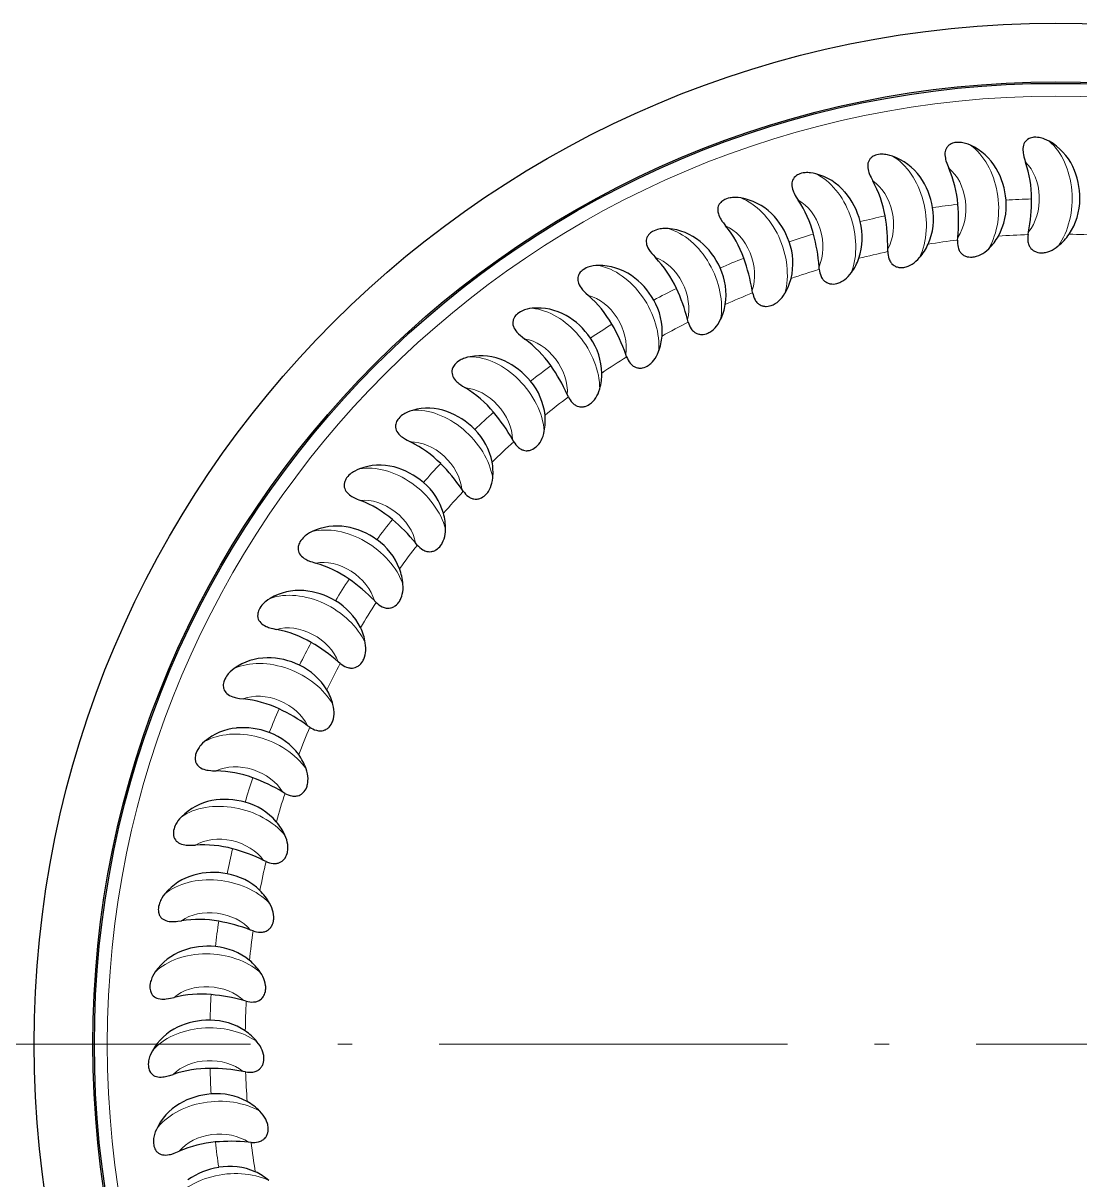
# Model space of a CAD drawing. Extents: x 0 to 297, y 0 to 550.
# Drawn here: x 107.59 to 144, y 509.71 to 549.58 of the extents above; entities that cross this region are included whole.
import ezdxf

# ---------------------------------------------------------------- set-up
doc = ezdxf.new("R2010")
doc.units = 0
doc.linetypes.add('DASHDOT', pattern=[18.5, 12, -3, 0.5, -3])

msp = doc.modelspace()

# ---------------------------------------------------------------- linework, layer by layer
at = {"color": 7, "lineweight": 30, "ltscale": 0.00227}
for p, q in [((142.212, 542.294), (142.227, 542.384)), ((139.783, 542.105), (139.79, 542.195)), ((135.02, 541.096), (135.012, 541.187)), ((126.374, 536.699), (126.335, 536.781)), ((121.17, 531.592), (121.112, 531.661)), ((118.516, 527.511), (118.446, 527.569)), ((115.958, 520.684), (115.875, 520.722))]:
    msp.add_line(p, q, dxfattribs=at)
at = {"color": 7, "lineweight": 30, "ltscale": 0.002271}
for p, q in [((137.38, 541.705), (137.379, 541.795)), ((132.723, 540.284), (132.706, 540.374)), ((130.505, 539.276), (130.481, 539.363)), ((128.383, 538.077), (128.352, 538.163)), ((124.493, 535.15), (124.447, 535.229)), ((119.754, 529.61), (119.689, 529.673)), ((117.465, 525.313), (117.391, 525.364)), ((116.61, 523.031), (116.531, 523.076)), ((115.512, 518.288), (115.426, 518.319)), ((115.277, 515.863), (115.189, 515.886)), ((115.254, 513.427), (115.164, 513.442)), ((115.443, 510.998), (115.352, 511.005))]:
    msp.add_line(p, q, dxfattribs=at)
at = {"color": 7, "lineweight": 30, "ltscale": 0.002272}
msp.add_line((122.754, 533.444), (122.702, 533.518), dxfattribs=at)
at = {"color": 7, "linetype": 'DASHDOT', "lineweight": 13}
msp.add_line((103.427, 514.381), (182.907, 514.381), dxfattribs=at)
msp.add_line((103.427, 514.381), (182.907, 514.381), dxfattribs=at)
at = {"color": 7, "lineweight": 30}
for points in [[(142.945, 545.508), (142.863, 545.55), (142.777, 545.587), (142.733, 545.602), (142.688, 545.616), (142.644, 545.627), (142.599, 545.636), (142.538, 545.644), (142.477, 545.647), (142.416, 545.645), (142.372, 545.64), (142.328, 545.63), (142.286, 545.618), (142.247, 545.601), (142.199, 545.574), (142.177, 545.558), (142.157, 545.541), (142.121, 545.504), (142.092, 545.462), (142.07, 545.418), (142.053, 545.37), (142.042, 545.321), (142.036, 545.262), (142.035, 545.202), (142.039, 545.141), (142.045, 545.098), (142.053, 545.054), (142.073, 544.967), (142.09, 544.905), (142.128, 544.785)], [(140.233, 545.37), (140.147, 545.405), (140.059, 545.434), (140.014, 545.446), (139.968, 545.455), (139.923, 545.463), (139.877, 545.468), (139.816, 545.47), (139.755, 545.468), (139.694, 545.461), (139.65, 545.451), (139.608, 545.438), (139.567, 545.422), (139.529, 545.402), (139.484, 545.371), (139.464, 545.353), (139.445, 545.334), (139.413, 545.294), (139.388, 545.25), (139.369, 545.204), (139.356, 545.155), (139.35, 545.106), (139.348, 545.046), (139.353, 544.986), (139.363, 544.926), (139.372, 544.883), (139.384, 544.84), (139.411, 544.755), (139.434, 544.695), (139.482, 544.579)], [(137.543, 544.996), (137.455, 545.024), (137.365, 545.045), (137.318, 545.053), (137.272, 545.058), (137.226, 545.062), (137.18, 545.063), (137.119, 545.06), (137.058, 545.053), (136.999, 545.04), (136.956, 545.027), (136.915, 545.01), (136.876, 544.99), (136.839, 544.967), (136.797, 544.932), (136.778, 544.913), (136.761, 544.892), (136.733, 544.85), (136.712, 544.804), (136.697, 544.756), (136.689, 544.706), (136.687, 544.656), (136.69, 544.597), (136.7, 544.537), (136.715, 544.478), (136.728, 544.436), (136.744, 544.394), (136.778, 544.312), (136.806, 544.255), (136.864, 544.143)], [(134.896, 544.389), (134.806, 544.409), (134.714, 544.422), (134.667, 544.426), (134.621, 544.428), (134.575, 544.427), (134.529, 544.424), (134.468, 544.416), (134.408, 544.404), (134.35, 544.386), (134.309, 544.369), (134.269, 544.349), (134.232, 544.325), (134.198, 544.299), (134.159, 544.261), (134.142, 544.24), (134.126, 544.218), (134.102, 544.173), (134.085, 544.125), (134.074, 544.076), (134.071, 544.026), (134.073, 543.976), (134.082, 543.917), (134.097, 543.859), (134.116, 543.802), (134.133, 543.761), (134.152, 543.72), (134.194, 543.641), (134.226, 543.587), (134.294, 543.48)], [(132.312, 543.554), (132.221, 543.567), (132.128, 543.572), (132.081, 543.571), (132.034, 543.569), (131.989, 543.564), (131.944, 543.557), (131.884, 543.544), (131.825, 543.526), (131.769, 543.503), (131.729, 543.483), (131.691, 543.459), (131.656, 543.433), (131.624, 543.404), (131.589, 543.362), (131.574, 543.34), (131.56, 543.316), (131.54, 543.269), (131.527, 543.221), (131.521, 543.171), (131.521, 543.121), (131.528, 543.071), (131.542, 543.013), (131.562, 542.956), (131.587, 542.901), (131.607, 542.862), (131.63, 542.823), (131.678, 542.748), (131.715, 542.696), (131.792, 542.596)], [(129.811, 542.497), (129.719, 542.501), (129.626, 542.498), (129.579, 542.494), (129.533, 542.487), (129.488, 542.479), (129.444, 542.468), (129.385, 542.449), (129.328, 542.427), (129.274, 542.399), (129.236, 542.375), (129.2, 542.348), (129.168, 542.319), (129.139, 542.287), (129.107, 542.243), (129.094, 542.219), (129.083, 542.195), (129.066, 542.146), (129.058, 542.096), (129.056, 542.046), (129.061, 541.996), (129.072, 541.947), (129.091, 541.891), (129.116, 541.836), (129.145, 541.783), (129.169, 541.746), (129.195, 541.709), (129.249, 541.639), (129.291, 541.591), (129.376, 541.498)], [(142.212, 542.294), (142.205, 542.235), (142.201, 542.171), (142.202, 542.106), (142.209, 542.042), (142.217, 542.003), (142.227, 541.967), (142.239, 541.934), (142.252, 541.906), (142.266, 541.878), (142.281, 541.854), (142.312, 541.815), (142.342, 541.784), (142.363, 541.765), (142.385, 541.749), (142.411, 541.732), (142.437, 541.718), (142.466, 541.704), (142.495, 541.693), (142.552, 541.677), (142.609, 541.668), (142.665, 541.664), (142.702, 541.665), (142.74, 541.667), (142.778, 541.672), (142.816, 541.679), (142.893, 541.698), (142.966, 541.724), (143.039, 541.758), (143.111, 541.798), (143.184, 541.846), (143.256, 541.901)], [(139.783, 542.105), (139.781, 542.045), (139.783, 541.981), (139.79, 541.916), (139.802, 541.853), (139.814, 541.815), (139.827, 541.78), (139.841, 541.748), (139.856, 541.721), (139.873, 541.695), (139.89, 541.673), (139.924, 541.636), (139.957, 541.607), (139.98, 541.591), (140.003, 541.577), (140.03, 541.562), (140.057, 541.55), (140.087, 541.539), (140.117, 541.531), (140.175, 541.52), (140.233, 541.515), (140.289, 541.517), (140.326, 541.52), (140.363, 541.526), (140.401, 541.534), (140.439, 541.544), (140.513, 541.571), (140.583, 541.603), (140.653, 541.642), (140.722, 541.689), (140.79, 541.743), (140.857, 541.805)], [(137.38, 541.705), (137.383, 541.644), (137.39, 541.581), (137.403, 541.517), (137.421, 541.456), (137.435, 541.419), (137.451, 541.385), (137.469, 541.355), (137.486, 541.329), (137.505, 541.304), (137.524, 541.283), (137.561, 541.25), (137.596, 541.224), (137.62, 541.21), (137.644, 541.197), (137.673, 541.185), (137.701, 541.176), (137.732, 541.167), (137.762, 541.162), (137.821, 541.156), (137.879, 541.156), (137.935, 541.163), (137.972, 541.17), (138.008, 541.179), (138.045, 541.19), (138.082, 541.203), (138.153, 541.236), (138.221, 541.274), (138.287, 541.319), (138.351, 541.372), (138.415, 541.431), (138.476, 541.499)], [(127.411, 541.226), (127.319, 541.222), (127.227, 541.211), (127.181, 541.203), (127.135, 541.192), (127.091, 541.18), (127.048, 541.165), (126.991, 541.141), (126.936, 541.114), (126.885, 541.081), (126.849, 541.054), (126.816, 541.025), (126.786, 540.993), (126.76, 540.958), (126.732, 540.911), (126.721, 540.887), (126.712, 540.861), (126.7, 540.812), (126.696, 540.761), (126.699, 540.711), (126.708, 540.662), (126.723, 540.614), (126.747, 540.559), (126.776, 540.507), (126.81, 540.457), (126.837, 540.422), (126.866, 540.388), (126.927, 540.322), (126.972, 540.278), (127.065, 540.193)], [(135.02, 541.096), (135.029, 541.037), (135.042, 540.975), (135.06, 540.911), (135.083, 540.852), (135.101, 540.816), (135.12, 540.784), (135.14, 540.755), (135.159, 540.731), (135.18, 540.708), (135.201, 540.689), (135.24, 540.659), (135.278, 540.636), (135.303, 540.624), (135.328, 540.614), (135.358, 540.605), (135.387, 540.597), (135.418, 540.592), (135.449, 540.589), (135.508, 540.588), (135.565, 540.594), (135.621, 540.605), (135.657, 540.615), (135.692, 540.627), (135.728, 540.642), (135.763, 540.658), (135.832, 540.697), (135.896, 540.741), (135.958, 540.792), (136.017, 540.849), (136.075, 540.914), (136.131, 540.987)], [(132.723, 540.284), (132.737, 540.226), (132.755, 540.165), (132.778, 540.104), (132.807, 540.047), (132.827, 540.013), (132.849, 539.982), (132.871, 539.955), (132.893, 539.933), (132.916, 539.912), (132.938, 539.895), (132.98, 539.868), (133.02, 539.849), (133.046, 539.839), (133.072, 539.831), (133.102, 539.824), (133.132, 539.82), (133.163, 539.817), (133.194, 539.816), (133.253, 539.821), (133.31, 539.831), (133.364, 539.847), (133.399, 539.861), (133.433, 539.876), (133.467, 539.893), (133.501, 539.913), (133.566, 539.957), (133.626, 540.007), (133.683, 540.063), (133.738, 540.126), (133.79, 540.195), (133.838, 540.273)], [(125.131, 539.751), (125.04, 539.739), (124.949, 539.72), (124.904, 539.707), (124.86, 539.693), (124.817, 539.677), (124.775, 539.658), (124.72, 539.63), (124.668, 539.597), (124.62, 539.561), (124.587, 539.531), (124.556, 539.498), (124.529, 539.464), (124.506, 539.427), (124.483, 539.378), (124.474, 539.352), (124.467, 539.327), (124.459, 539.276), (124.459, 539.225), (124.466, 539.176), (124.48, 539.127), (124.499, 539.081), (124.528, 539.029), (124.562, 538.979), (124.6, 538.932), (124.63, 538.899), (124.661, 538.868), (124.728, 538.808), (124.777, 538.768), (124.877, 538.691)], [(130.505, 539.276), (130.524, 539.219), (130.547, 539.16), (130.576, 539.101), (130.609, 539.046), (130.633, 539.014), (130.657, 538.986), (130.682, 538.961), (130.705, 538.94), (130.73, 538.922), (130.754, 538.906), (130.798, 538.883), (130.839, 538.868), (130.866, 538.86), (130.892, 538.854), (130.923, 538.85), (130.953, 538.848), (130.984, 538.848), (131.015, 538.85), (131.074, 538.86), (131.129, 538.876), (131.182, 538.896), (131.215, 538.912), (131.248, 538.93), (131.281, 538.951), (131.313, 538.973), (131.374, 539.023), (131.429, 539.078), (131.481, 539.139), (131.53, 539.206), (131.575, 539.28), (131.617, 539.361)], [(122.989, 538.083), (122.899, 538.063), (122.81, 538.036), (122.766, 538.019), (122.723, 538.001), (122.682, 537.981), (122.642, 537.959), (122.59, 537.926), (122.541, 537.889), (122.496, 537.849), (122.465, 537.816), (122.438, 537.781), (122.414, 537.744), (122.394, 537.706), (122.375, 537.654), (122.368, 537.628), (122.364, 537.602), (122.361, 537.551), (122.365, 537.5), (122.377, 537.451), (122.394, 537.405), (122.417, 537.36), (122.45, 537.31), (122.489, 537.264), (122.531, 537.22), (122.564, 537.19), (122.598, 537.162), (122.669, 537.108), (122.721, 537.072), (122.828, 537.004)], [(128.383, 538.077), (128.407, 538.022), (128.436, 537.965), (128.469, 537.909), (128.507, 537.858), (128.534, 537.828), (128.56, 537.802), (128.587, 537.779), (128.612, 537.761), (128.638, 537.744), (128.663, 537.731), (128.709, 537.712), (128.751, 537.7), (128.779, 537.695), (128.806, 537.692), (128.837, 537.69), (128.867, 537.691), (128.898, 537.693), (128.929, 537.698), (128.986, 537.713), (129.04, 537.733), (129.091, 537.758), (129.123, 537.777), (129.154, 537.798), (129.185, 537.821), (129.215, 537.847), (129.271, 537.902), (129.321, 537.961), (129.368, 538.026), (129.411, 538.097), (129.45, 538.175), (129.484, 538.259)], [(126.374, 536.699), (126.403, 536.646), (126.436, 536.592), (126.475, 536.539), (126.517, 536.491), (126.546, 536.463), (126.575, 536.44), (126.603, 536.419), (126.63, 536.403), (126.657, 536.389), (126.683, 536.378), (126.731, 536.363), (126.774, 536.355), (126.802, 536.352), (126.829, 536.351), (126.86, 536.352), (126.89, 536.356), (126.921, 536.361), (126.951, 536.369), (127.007, 536.388), (127.059, 536.413), (127.107, 536.443), (127.137, 536.464), (127.166, 536.488), (127.195, 536.514), (127.223, 536.541), (127.274, 536.601), (127.319, 536.664), (127.359, 536.733), (127.396, 536.808), (127.428, 536.889), (127.455, 536.976)], [(121, 536.234), (120.912, 536.206), (120.826, 536.172), (120.784, 536.151), (120.742, 536.129), (120.703, 536.106), (120.665, 536.08), (120.616, 536.043), (120.57, 536.002), (120.529, 535.958), (120.502, 535.922), (120.477, 535.885), (120.457, 535.846), (120.44, 535.807), (120.426, 535.754), (120.421, 535.727), (120.419, 535.7), (120.421, 535.649), (120.429, 535.599), (120.445, 535.552), (120.467, 535.507), (120.494, 535.464), (120.531, 535.418), (120.573, 535.375), (120.619, 535.335), (120.654, 535.308), (120.69, 535.282), (120.766, 535.235), (120.821, 535.204), (120.934, 535.146)], [(124.493, 535.15), (124.526, 535.1), (124.564, 535.049), (124.607, 535), (124.653, 534.955), (124.685, 534.931), (124.715, 534.91), (124.746, 534.892), (124.774, 534.878), (124.802, 534.867), (124.829, 534.858), (124.878, 534.847), (124.921, 534.843), (124.949, 534.842), (124.976, 534.844), (125.007, 534.847), (125.036, 534.853), (125.067, 534.862), (125.096, 534.872), (125.15, 534.896), (125.2, 534.925), (125.245, 534.959), (125.274, 534.983), (125.3, 535.009), (125.327, 535.037), (125.352, 535.067), (125.398, 535.131), (125.437, 535.198), (125.472, 535.271), (125.501, 535.348), (125.526, 535.431), (125.546, 535.521)], [(119.18, 534.219), (119.094, 534.183), (119.012, 534.141), (118.971, 534.118), (118.932, 534.092), (118.895, 534.065), (118.859, 534.037), (118.814, 533.995), (118.772, 533.95), (118.735, 533.903), (118.71, 533.865), (118.69, 533.826), (118.672, 533.785), (118.66, 533.744), (118.65, 533.69), (118.648, 533.663), (118.648, 533.637), (118.653, 533.586), (118.667, 533.537), (118.686, 533.491), (118.712, 533.448), (118.742, 533.408), (118.783, 533.365), (118.829, 533.326), (118.878, 533.29), (118.916, 533.266), (118.954, 533.244), (119.034, 533.203), (119.092, 533.177), (119.208, 533.129)], [(122.754, 533.444), (122.791, 533.397), (122.833, 533.349), (122.881, 533.304), (122.931, 533.264), (122.964, 533.242), (122.996, 533.223), (123.028, 533.208), (123.057, 533.197), (123.087, 533.188), (123.114, 533.182), (123.163, 533.175), (123.207, 533.175), (123.235, 533.177), (123.262, 533.18), (123.292, 533.187), (123.321, 533.195), (123.351, 533.206), (123.379, 533.219), (123.431, 533.248), (123.478, 533.281), (123.52, 533.319), (123.546, 533.345), (123.57, 533.373), (123.594, 533.404), (123.617, 533.436), (123.657, 533.504), (123.69, 533.574), (123.718, 533.649), (123.741, 533.729), (123.759, 533.814), (123.77, 533.904)], [(117.542, 532.053), (117.46, 532.01), (117.381, 531.961), (117.343, 531.934), (117.307, 531.905), (117.272, 531.875), (117.239, 531.843), (117.197, 531.798), (117.159, 531.75), (117.126, 531.699), (117.105, 531.659), (117.088, 531.618), (117.074, 531.577), (117.065, 531.535), (117.06, 531.48), (117.06, 531.453), (117.063, 531.427), (117.073, 531.376), (117.09, 531.329), (117.114, 531.285), (117.143, 531.244), (117.177, 531.207), (117.222, 531.167), (117.271, 531.132), (117.323, 531.101), (117.362, 531.081), (117.402, 531.062), (117.485, 531.028), (117.545, 531.007), (117.666, 530.97)], [(121.17, 531.592), (121.212, 531.548), (121.258, 531.505), (121.309, 531.464), (121.362, 531.428), (121.397, 531.409), (121.431, 531.394), (121.464, 531.382), (121.494, 531.373), (121.524, 531.366), (121.552, 531.363), (121.602, 531.36), (121.645, 531.364), (121.673, 531.368), (121.699, 531.374), (121.729, 531.383), (121.757, 531.394), (121.786, 531.407), (121.813, 531.422), (121.862, 531.456), (121.905, 531.493), (121.944, 531.534), (121.968, 531.563), (121.99, 531.593), (122.011, 531.626), (122.03, 531.66), (122.064, 531.731), (122.091, 531.803), (122.113, 531.88), (122.129, 531.962), (122.139, 532.048), (122.143, 532.14)], [(119.754, 529.61), (119.799, 529.57), (119.849, 529.53), (119.903, 529.493), (119.959, 529.463), (119.996, 529.447), (120.031, 529.435), (120.065, 529.425), (120.095, 529.419), (120.126, 529.416), (120.154, 529.414), (120.204, 529.416), (120.247, 529.423), (120.274, 529.43), (120.3, 529.438), (120.329, 529.45), (120.356, 529.463), (120.383, 529.479), (120.409, 529.496), (120.455, 529.534), (120.495, 529.575), (120.53, 529.62), (120.551, 529.65), (120.57, 529.682), (120.588, 529.716), (120.605, 529.752), (120.633, 529.826), (120.653, 529.9), (120.668, 529.979), (120.677, 530.062), (120.679, 530.149), (120.675, 530.24)], [(116.099, 529.752), (116.022, 529.703), (115.947, 529.647), (115.912, 529.616), (115.878, 529.584), (115.846, 529.552), (115.816, 529.517), (115.778, 529.469), (115.745, 529.417), (115.716, 529.363), (115.699, 529.322), (115.685, 529.28), (115.675, 529.237), (115.67, 529.195), (115.669, 529.14), (115.672, 529.113), (115.676, 529.087), (115.691, 529.037), (115.712, 528.992), (115.74, 528.95), (115.773, 528.912), (115.81, 528.878), (115.857, 528.842), (115.909, 528.812), (115.964, 528.785), (116.005, 528.768), (116.047, 528.753), (116.132, 528.727), (116.193, 528.711), (116.317, 528.684)], [(118.516, 527.511), (118.564, 527.475), (118.617, 527.44), (118.675, 527.408), (118.733, 527.383), (118.771, 527.37), (118.807, 527.361), (118.841, 527.355), (118.872, 527.351), (118.903, 527.35), (118.931, 527.351), (118.981, 527.358), (119.023, 527.368), (119.05, 527.378), (119.075, 527.388), (119.102, 527.402), (119.128, 527.418), (119.154, 527.436), (119.178, 527.455), (119.22, 527.497), (119.257, 527.542), (119.288, 527.589), (119.306, 527.621), (119.323, 527.654), (119.338, 527.69), (119.351, 527.727), (119.372, 527.803), (119.386, 527.879), (119.394, 527.959), (119.396, 528.042), (119.39, 528.129), (119.378, 528.219)], [(114.863, 527.335), (114.789, 527.278), (114.72, 527.216), (114.688, 527.183), (114.656, 527.148), (114.627, 527.113), (114.6, 527.076), (114.567, 527.024), (114.538, 526.97), (114.515, 526.914), (114.501, 526.871), (114.491, 526.828), (114.485, 526.785), (114.483, 526.742), (114.487, 526.687), (114.492, 526.66), (114.499, 526.635), (114.518, 526.587), (114.544, 526.543), (114.575, 526.504), (114.61, 526.469), (114.65, 526.438), (114.701, 526.407), (114.755, 526.381), (114.812, 526.359), (114.854, 526.346), (114.897, 526.335), (114.985, 526.316), (115.047, 526.306), (115.173, 526.289)], [(117.465, 525.313), (117.517, 525.281), (117.572, 525.251), (117.632, 525.224), (117.693, 525.204), (117.732, 525.194), (117.768, 525.188), (117.803, 525.185), (117.834, 525.185), (117.865, 525.186), (117.893, 525.19), (117.942, 525.2), (117.983, 525.215), (118.009, 525.226), (118.033, 525.239), (118.059, 525.255), (118.083, 525.273), (118.107, 525.294), (118.13, 525.315), (118.168, 525.36), (118.201, 525.408), (118.228, 525.457), (118.243, 525.491), (118.257, 525.526), (118.268, 525.563), (118.279, 525.6), (118.293, 525.678), (118.3, 525.755), (118.301, 525.835), (118.295, 525.918), (118.283, 526.004), (118.263, 526.093)], [(113.842, 524.818), (113.773, 524.756), (113.71, 524.688), (113.68, 524.652), (113.652, 524.615), (113.626, 524.577), (113.603, 524.538), (113.574, 524.483), (113.55, 524.427), (113.532, 524.369), (113.522, 524.325), (113.515, 524.281), (113.513, 524.238), (113.515, 524.195), (113.524, 524.141), (113.531, 524.115), (113.541, 524.09), (113.563, 524.044), (113.592, 524.002), (113.627, 523.966), (113.666, 523.934), (113.708, 523.907), (113.761, 523.88), (113.818, 523.859), (113.876, 523.843), (113.919, 523.833), (113.963, 523.825), (114.052, 523.814), (114.115, 523.809), (114.241, 523.804)], [(116.61, 523.031), (116.664, 523.004), (116.722, 522.979), (116.785, 522.958), (116.847, 522.942), (116.886, 522.937), (116.923, 522.934), (116.958, 522.933), (116.989, 522.936), (117.02, 522.94), (117.047, 522.946), (117.095, 522.961), (117.135, 522.979), (117.159, 522.992), (117.182, 523.007), (117.207, 523.026), (117.229, 523.045), (117.252, 523.068), (117.272, 523.091), (117.307, 523.139), (117.335, 523.19), (117.358, 523.242), (117.37, 523.277), (117.38, 523.312), (117.389, 523.35), (117.395, 523.389), (117.403, 523.467), (117.404, 523.545), (117.398, 523.624), (117.385, 523.707), (117.364, 523.791), (117.337, 523.878)], [(113.043, 522.223), (112.981, 522.155), (112.924, 522.082), (112.897, 522.043), (112.873, 522.004), (112.85, 521.964), (112.83, 521.923), (112.806, 521.866), (112.787, 521.807), (112.774, 521.748), (112.768, 521.704), (112.765, 521.659), (112.767, 521.616), (112.772, 521.573), (112.786, 521.52), (112.796, 521.495), (112.807, 521.471), (112.834, 521.427), (112.866, 521.388), (112.904, 521.355), (112.945, 521.326), (112.99, 521.303), (113.045, 521.281), (113.103, 521.265), (113.163, 521.254), (113.207, 521.248), (113.251, 521.244), (113.34, 521.241), (113.404, 521.241), (113.53, 521.247)], [(115.958, 520.684), (116.013, 520.661), (116.074, 520.641), (116.137, 520.626), (116.201, 520.616), (116.24, 520.613), (116.278, 520.614), (116.313, 520.617), (116.343, 520.622), (116.373, 520.628), (116.4, 520.637), (116.446, 520.656), (116.485, 520.677), (116.508, 520.693), (116.529, 520.71), (116.552, 520.73), (116.573, 520.752), (116.593, 520.776), (116.611, 520.801), (116.642, 520.852), (116.665, 520.905), (116.683, 520.958), (116.693, 520.994), (116.7, 521.031), (116.705, 521.069), (116.708, 521.108), (116.709, 521.187), (116.703, 521.264), (116.69, 521.343), (116.67, 521.424), (116.643, 521.506), (116.607, 521.591)], [(112.475, 519.568), (112.418, 519.494), (112.368, 519.417), (112.345, 519.376), (112.324, 519.334), (112.305, 519.292), (112.288, 519.25), (112.27, 519.191), (112.256, 519.131), (112.247, 519.071), (112.245, 519.026), (112.247, 518.982), (112.252, 518.939), (112.261, 518.897), (112.28, 518.845), (112.291, 518.821), (112.305, 518.798), (112.335, 518.756), (112.371, 518.721), (112.411, 518.691), (112.455, 518.666), (112.501, 518.647), (112.558, 518.63), (112.618, 518.619), (112.678, 518.613), (112.722, 518.611), (112.767, 518.611), (112.856, 518.615), (112.919, 518.621), (113.044, 518.638)], [(115.512, 518.288), (115.569, 518.271), (115.631, 518.256), (115.696, 518.246), (115.76, 518.242), (115.8, 518.243), (115.837, 518.247), (115.871, 518.253), (115.902, 518.26), (115.931, 518.27), (115.957, 518.28), (116.001, 518.303), (116.037, 518.328), (116.059, 518.345), (116.079, 518.364), (116.1, 518.386), (116.119, 518.41), (116.137, 518.436), (116.153, 518.462), (116.179, 518.516), (116.198, 518.57), (116.211, 518.625), (116.217, 518.662), (116.221, 518.699), (116.223, 518.738), (116.223, 518.777), (116.217, 518.855), (116.204, 518.932), (116.184, 519.009), (116.157, 519.088), (116.122, 519.168), (116.08, 519.249)], [(112.139, 516.873), (112.09, 516.795), (112.046, 516.713), (112.027, 516.671), (112.009, 516.627), (111.994, 516.584), (111.981, 516.54), (111.968, 516.48), (111.959, 516.419), (111.956, 516.359), (111.958, 516.314), (111.963, 516.27), (111.972, 516.227), (111.985, 516.186), (112.008, 516.136), (112.022, 516.113), (112.037, 516.091), (112.071, 516.053), (112.11, 516.02), (112.153, 515.994), (112.198, 515.973), (112.246, 515.958), (112.305, 515.946), (112.364, 515.94), (112.425, 515.939), (112.469, 515.941), (112.514, 515.945), (112.602, 515.957), (112.665, 515.969), (112.788, 515.997)], [(115.277, 515.863), (115.335, 515.851), (115.398, 515.842), (115.464, 515.837), (115.528, 515.839), (115.567, 515.843), (115.604, 515.85), (115.638, 515.859), (115.667, 515.869), (115.696, 515.881), (115.721, 515.894), (115.763, 515.921), (115.797, 515.948), (115.817, 515.968), (115.835, 515.988), (115.854, 516.012), (115.871, 516.037), (115.887, 516.065), (115.9, 516.092), (115.921, 516.148), (115.935, 516.204), (115.944, 516.26), (115.946, 516.297), (115.947, 516.334), (115.946, 516.373), (115.942, 516.412), (115.929, 516.489), (115.91, 516.564), (115.883, 516.64), (115.85, 516.716), (115.808, 516.792), (115.759, 516.869)], [(115.254, 513.427), (115.313, 513.42), (115.377, 513.416), (115.442, 513.417), (115.506, 513.424), (115.545, 513.432), (115.581, 513.442), (115.614, 513.454), (115.642, 513.467), (115.67, 513.481), (115.693, 513.496), (115.733, 513.526), (115.764, 513.557), (115.783, 513.578), (115.799, 513.6), (115.816, 513.626), (115.83, 513.652), (115.844, 513.681), (115.855, 513.709), (115.871, 513.767), (115.88, 513.823), (115.884, 513.88), (115.883, 513.917), (115.881, 513.954), (115.876, 513.993), (115.869, 514.031), (115.849, 514.108), (115.823, 514.181), (115.79, 514.253), (115.75, 514.326), (115.702, 514.399), (115.646, 514.471)], [(112.04, 514.159), (111.998, 514.077), (111.961, 513.992), (111.946, 513.948), (111.932, 513.903), (111.921, 513.859), (111.912, 513.814), (111.904, 513.753), (111.9, 513.692), (111.903, 513.631), (111.908, 513.586), (111.917, 513.543), (111.93, 513.501), (111.947, 513.461), (111.974, 513.414), (111.99, 513.392), (112.007, 513.371), (112.044, 513.336), (112.085, 513.307), (112.13, 513.284), (112.178, 513.268), (112.227, 513.257), (112.286, 513.25), (112.346, 513.25), (112.406, 513.254), (112.45, 513.26), (112.494, 513.268), (112.581, 513.288), (112.642, 513.305), (112.763, 513.343)], [(115.443, 510.998), (115.503, 510.996), (115.566, 510.998), (115.632, 511.004), (115.694, 511.017), (115.733, 511.028), (115.768, 511.041), (115.799, 511.056), (115.827, 511.071), (115.853, 511.088), (115.875, 511.105), (115.912, 511.139), (115.94, 511.172), (115.957, 511.194), (115.971, 511.217), (115.986, 511.245), (115.998, 511.272), (116.009, 511.302), (116.017, 511.332), (116.028, 511.39), (116.032, 511.447), (116.031, 511.504), (116.027, 511.541), (116.022, 511.578), (116.014, 511.616), (116.003, 511.653), (115.977, 511.728), (115.945, 511.798), (115.906, 511.868), (115.859, 511.937), (115.805, 512.005), (115.743, 512.072)], [(112.178, 511.447), (112.143, 511.362), (112.114, 511.274), (112.102, 511.228), (112.093, 511.183), (112.085, 511.137), (112.08, 511.092), (112.077, 511.031), (112.08, 510.969), (112.087, 510.909), (112.097, 510.865), (112.109, 510.823), (112.126, 510.782), (112.146, 510.744), (112.177, 510.699), (112.195, 510.678), (112.213, 510.659), (112.254, 510.628), (112.297, 510.602), (112.344, 510.584), (112.392, 510.571), (112.442, 510.565), (112.502, 510.563), (112.562, 510.568), (112.622, 510.577), (112.665, 510.587), (112.708, 510.599), (112.793, 510.626), (112.852, 510.648), (112.969, 510.697)]]:
    msp.add_lwpolyline(points, dxfattribs=at)
for radius in [35.2, 33.175, 33.125]:
    msp.add_circle((143.167, 514.381), radius, dxfattribs=at)
at = {"color": 7, "lineweight": 13}
msp.add_circle((143.167, 514.381), 32.681, dxfattribs=at)
at = {"color": 7, "lineweight": 30}
for centre, radius, start, end in [((141.975, 543.791), 1.971, 25.4677, 60.5537), ((139.417, 543.575), 1.971, 30.4677, 65.5537), ((136.886, 543.136), 1.973, 35.4875, 70.5415), ((138.391, 543.525), 3.944, 359.9452, 18.6405), ((134.404, 542.481), 1.971, 40.4677, 75.5537), ((136.422, 542.821), 2.535, 9.1021, 35.186), ((135.869, 542.997), 3.944, 4.9452, 23.6405), ((138.926, 543.301), 2.535, 4.1021, 30.186), ((141.463, 543.56), 2.535, 359.1021, 25.186), ((133.403, 542.253), 3.944, 9.9452, 28.6405), ((131.989, 541.61), 1.971, 45.4677, 80.5537), ((131.011, 541.296), 3.944, 14.9452, 33.6405), ((133.969, 542.125), 2.535, 14.1021, 40.186), ((139.264, 543.298), 2.199, 331.2541, 4.8116), ((136.275, 543.523), 6.06, 349.1676, 359.9807), ((141.799, 543.528), 2.199, 326.26, 359.8152), ((136.759, 542.848), 2.199, 336.2541, 9.8116), ((133.761, 542.811), 6.06, 354.1676, 4.9807), ((131.586, 541.218), 2.535, 19.1021, 45.186), ((134.302, 542.181), 2.199, 341.26, 14.8152), ((131.319, 541.883), 6.06, 359.1676, 9.9807), ((129.658, 540.532), 1.971, 50.4677, 85.5537), ((128.712, 540.134), 3.944, 19.9452, 38.6405), ((128.967, 540.746), 6.06, 4.1676, 14.9807), ((142.026, 543.4), 1.939, 309.3823, 325.6662), ((129.291, 540.107), 2.535, 24.1021, 50.186), ((131.913, 541.302), 2.199, 346.26, 19.8152), ((137.004, 542.761), 1.939, 319.3823, 335.6662), ((139.501, 543.191), 1.939, 314.3823, 330.6662), ((126.522, 538.776), 3.944, 24.9452, 43.6405), ((127.43, 539.253), 1.973, 55.4875, 90.5415), ((129.609, 540.219), 2.199, 351.26, 24.8152), ((126.724, 539.408), 6.06, 9.1676, 19.9807), ((134.554, 542.116), 1.939, 324.3823, 340.6662), ((127.101, 538.799), 2.535, 29.1021, 55.186), ((132.17, 541.26), 1.939, 329.3823, 345.6662), ((124.605, 537.88), 6.06, 14.1676, 24.9807), ((124.459, 537.232), 3.944, 29.9452, 48.6405), ((127.409, 538.939), 2.199, 356.26, 29.8152), ((125.322, 537.789), 1.971, 60.4677, 95.5537), ((125.034, 537.306), 2.535, 34.1021, 60.186), ((129.869, 540.199), 1.939, 334.3823, 350.6662), ((122.628, 536.173), 6.06, 19.1676, 29.9807), ((125.328, 537.472), 2.199, 1.26, 34.8152), ((127.669, 538.942), 1.939, 339.3823, 355.6662), ((122.539, 535.515), 3.944, 34.9452, 53.6405), ((123.35, 536.143), 1.973, 65.4875, 100.5415), ((123.105, 535.639), 2.535, 39.1021, 65.186), ((120.806, 534.3), 6.06, 24.1676, 34.9807), ((125.588, 537.498), 1.939, 344.3823, 0.6662), ((123.384, 535.83), 2.199, 6.26, 39.8152), ((120.776, 533.637), 3.944, 39.9452, 58.6405), ((121.529, 534.333), 1.973, 70.4875, 105.5415), ((121.329, 533.809), 2.535, 44.1021, 70.186), ((119.156, 532.275), 6.06, 29.1676, 39.9807), ((123.64, 535.878), 1.939, 349.3823, 5.6662), ((121.59, 534.024), 2.199, 11.2541, 44.8116), ((119.183, 531.612), 3.944, 44.9452, 63.6405), ((119.872, 532.373), 1.971, 75.4677, 110.5537), ((117.687, 530.114), 6.06, 34.1676, 44.9807), ((121.84, 534.094), 1.939, 354.3823, 10.6662), ((119.719, 531.832), 2.535, 49.1021, 75.186), ((119.96, 532.069), 2.199, 16.26, 49.8152), ((117.772, 529.456), 3.944, 49.9452, 68.6405), ((116.413, 527.834), 6.06, 39.1676, 49.9807), ((120.203, 532.161), 1.939, 359.3823, 15.6662), ((118.392, 530.274), 1.971, 80.4677, 115.5537), ((118.287, 529.722), 2.535, 54.1021, 80.186), ((118.507, 529.979), 2.199, 21.2541, 54.8116), ((116.555, 527.185), 3.944, 54.9452, 73.6405), ((118.741, 530.092), 1.939, 4.3823, 20.6662), ((115.342, 525.451), 6.06, 44.1676, 54.9807), ((117.102, 528.055), 1.971, 85.4677, 120.5537), ((117.046, 527.496), 2.534, 59.1109, 85.2058), ((117.241, 527.77), 2.199, 26.26, 59.8152), ((117.465, 527.903), 1.939, 9.3823, 25.6662), ((115.54, 524.817), 3.944, 59.9452, 78.6405), ((114.484, 522.984), 6.06, 49.1676, 59.9807), ((116.009, 525.731), 1.971, 90.4677, 125.5537), ((116.001, 525.169), 2.535, 64.1021, 90.186), ((116.173, 525.46), 2.199, 31.26, 64.8152), ((116.384, 525.612), 1.939, 14.3823, 30.6662), ((114.736, 522.37), 3.944, 64.9452, 83.6405), ((113.843, 520.451), 6.06, 54.1676, 64.9807), ((115.123, 523.321), 1.971, 95.4677, 130.5538), ((115.164, 522.76), 2.535, 69.1021, 95.186), ((115.31, 523.065), 2.199, 36.2541, 69.8116), ((115.507, 523.235), 1.939, 19.3823, 35.6662), ((114.148, 519.862), 3.944, 69.9452, 88.6405), ((113.425, 517.872), 6.06, 59.1676, 69.9807), ((114.451, 520.843), 1.971, 100.4677, 135.5538), ((114.541, 520.288), 2.535, 74.1021, 100.186), ((114.659, 520.604), 2.199, 41.26, 74.8152), ((114.841, 520.79), 1.939, 24.3823, 40.6662), ((113.78, 517.312), 3.944, 74.9452, 93.6405), ((113.234, 515.267), 6.06, 64.1676, 74.9807), ((113.997, 518.315), 1.971, 105.4677, 140.5538), ((114.135, 517.771), 2.534, 79.1109, 105.2058), ((114.225, 518.096), 2.199, 46.2541, 79.8116), ((114.39, 518.297), 1.939, 29.3823, 45.6662), ((113.637, 514.739), 3.944, 79.9452, 98.6405), ((113.271, 512.655), 6.06, 69.1676, 79.9807), ((113.766, 515.757), 1.973, 110.4875, 145.5415), ((113.95, 515.227), 2.535, 84.1021, 110.186), ((114.012, 515.559), 2.199, 51.2541, 84.8116), ((114.158, 515.774), 1.939, 34.3823, 50.6662), ((113.718, 512.164), 3.944, 84.9452, 103.6405), ((113.535, 510.056), 6.06, 74.1676, 84.9807), ((113.987, 512.677), 2.535, 89.1021, 115.186), ((114.02, 513.014), 2.199, 56.26, 89.8152), ((113.757, 513.19), 1.971, 115.4677, 150.5537), ((114.147, 513.241), 1.939, 39.3823, 55.6662), ((114.023, 509.606), 3.944, 89.9452, 108.6405), ((114.025, 507.49), 6.06, 79.1676, 89.9807), ((114.247, 510.141), 2.535, 94.1021, 120.186), ((114.25, 510.479), 2.199, 61.26, 94.8152), ((114.357, 510.716), 1.939, 44.3823, 60.6662), ((113.973, 510.632), 1.971, 120.4677, 155.5537), ((114.55, 507.084), 3.944, 94.9452, 113.6405), ((114.737, 504.976), 6.06, 84.1676, 94.9807), ((114.727, 507.636), 2.535, 99.1021, 125.186), ((114.7, 507.973), 2.199, 66.26, 99.8152), ((114.786, 508.219), 1.939, 49.3823, 65.6662)]:
    msp.add_arc(centre, radius, start, end, dxfattribs=at)
at = {"color": 7, "lineweight": 13}
for radius, start, end in [(29.151, 91.6342, 93.3658), (29.151, 96.6342, 98.3658), (29.151, 101.6342, 103.3658), (29.151, 106.6342, 108.3658), (27.929, 91.9584, 94.0554), (27.929, 86.9584, 89.0554), (27.929, 96.9584, 99.0554), (27.929, 101.9584, 104.0554), (29.151, 111.6342, 113.3658), (27.929, 106.9584, 109.0554), (29.151, 116.6343, 118.3658), (27.929, 111.9584, 114.0554), (29.151, 121.6342, 123.3658), (27.929, 116.9584, 119.0554), (27.929, 121.9584, 124.0554), (29.151, 126.6342, 128.3658), (27.929, 126.9584, 129.0554), (29.151, 131.6342, 133.3658), (27.929, 131.9584, 134.0554), (29.151, 136.6342, 138.3658), (27.929, 136.9584, 139.0554), (29.151, 141.6342, 143.3658), (27.929, 141.9584, 144.0554), (29.151, 146.6342, 148.3658), (27.929, 146.9584, 149.0554), (29.151, 151.6342, 153.3658), (27.929, 151.9584, 154.0554), (29.151, 156.6342, 158.3658), (27.929, 156.9584, 159.0554), (29.151, 161.6342, 163.3658), (27.929, 161.9584, 164.0554), (29.151, 166.6343, 168.3658), (27.929, 166.9584, 169.0554), (29.151, 171.6343, 173.3658), (27.929, 171.9584, 174.0554), (29.151, 176.6343, 178.3658), (27.929, 176.9584, 179.0554), (29.151, 181.6342, 183.3658), (27.929, 181.9584, 184.0554), (29.151, 186.6343, 188.3658), (27.929, 186.9584, 189.0554)]:
    msp.add_arc((143.167, 514.381), radius, start, end, dxfattribs=at)
for centre, major_axis, start_param, end_param in [((142.099, 543.531), (0, 2.31), 3.929192, 5.738928), ((139.562, 543.327), (-0.201, 2.301), 3.929192, 5.738928), ((137.053, 542.903), (-0.401, 2.275), 3.929192, 5.738928), ((141.533, 543.531), (0, 1.51), 3.849272, 5.692092), ((134.591, 542.262), (-0.598, 2.231), 3.929192, 5.738928), ((138.999, 543.278), (-0.132, 1.504), 3.849272, 5.692092), ((136.496, 542.805), (-0.262, 1.487), 3.849272, 5.692092), ((132.193, 541.408), (-0.79, 2.171), 3.929192, 5.738928), ((134.044, 542.115), (-0.391, 1.459), 3.849272, 5.692092), ((129.88, 540.349), (-0.976, 2.094), 3.929192, 5.738928), ((131.662, 541.215), (-0.516, 1.419), 3.849272, 5.692092), ((129.367, 540.11), (-0.638, 1.369), 3.849272, 5.692092), ((127.667, 539.092), (-1.155, 2.001), 3.929192, 5.738928), ((127.177, 538.809), (-0.755, 1.308), 3.849272, 5.692092), ((125.572, 537.647), (-1.325, 1.892), 3.929192, 5.738928), ((125.109, 537.323), (-0.866, 1.237), 3.849272, 5.692092), ((123.611, 536.025), (-1.485, 1.77), 3.929192, 5.738928), ((123.178, 535.662), (-0.971, 1.157), 3.849272, 5.692092), ((121.799, 534.238), (-1.633, 1.633), 3.929192, 5.738928), ((121.399, 533.838), (-1.068, 1.068), 3.849272, 5.692092), ((120.15, 532.301), (-1.77, 1.485), 3.929192, 5.738928), ((119.786, 531.867), (-1.157, 0.971), 3.849272, 5.692092), ((118.676, 530.226), (-1.892, 1.325), 3.929192, 5.738928), ((118.351, 529.763), (-1.237, 0.866), 3.849272, 5.692092), ((117.388, 528.032), (-2.001, 1.155), 3.929192, 5.738928), ((117.105, 527.542), (-1.308, 0.755), 3.849272, 5.692092), ((116.296, 525.733), (-2.094, 0.976), 3.929192, 5.738928), ((116.057, 525.22), (-1.369, 0.638), 3.849272, 5.692092), ((115.409, 523.348), (-2.171, 0.79), 3.929192, 5.738928), ((115.216, 522.816), (-1.419, 0.516), 3.849272, 5.692092), ((114.733, 520.895), (-2.231, 0.598), 3.929192, 5.738928), ((114.587, 520.348), (-1.459, 0.391), 3.849272, 5.692092), ((114.274, 518.392), (-2.275, 0.401), 3.929192, 5.738928), ((114.176, 517.835), (-1.487, 0.262), 3.849272, 5.692092), ((114.034, 515.858), (-2.301, 0.201), 3.929192, 5.738928), ((113.985, 515.295), (-1.504, 0.132), 3.849272, 5.692092), ((114.017, 513.314), (-2.31, 0), 3.929192, 5.738928), ((114.017, 512.748), (-1.51, 0), 3.849272, 5.692092), ((114.221, 510.777), (-2.301, -0.201), 3.929192, 5.738928), ((114.27, 510.214), (-1.504, -0.132), 3.849272, 5.692092), ((114.645, 508.268), (-2.275, -0.401), 3.929192, 5.738928)]:
    msp.add_ellipse(centre, major_axis=major_axis, ratio=0.707107, start_param=start_param, end_param=end_param, dxfattribs=at)

doc.saveas('drawing.dxf')
